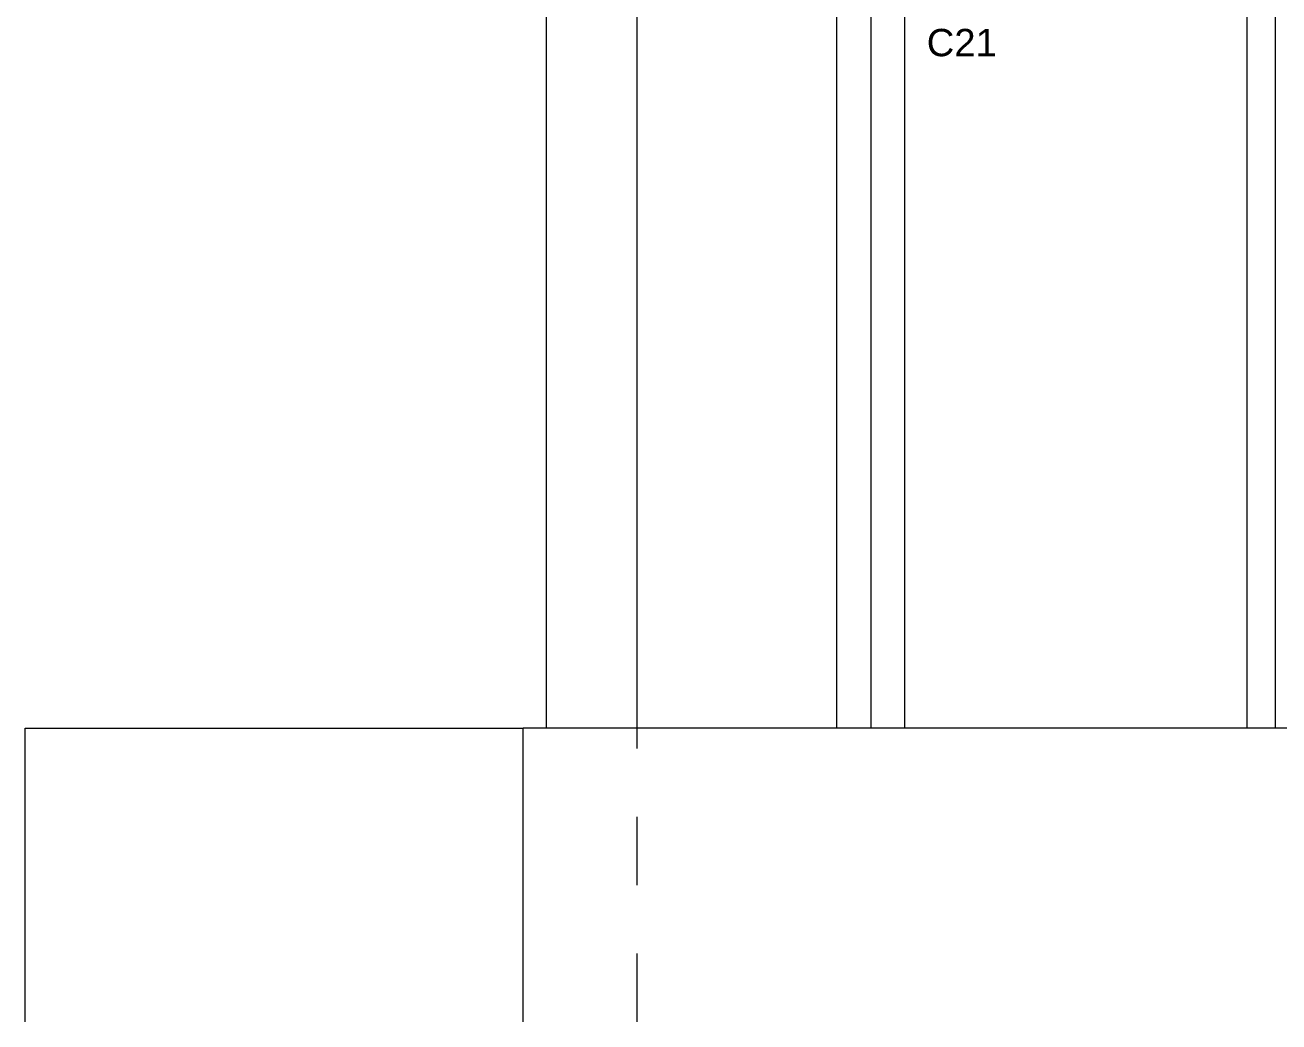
# Model space of a CAD drawing. Header units: millimetres. Extents: x 663313 to 1226001, y 1431724 to 1620898.
# Drawn here: x 663656.7 to 663662.2, y 1524730.48 to 1524734.85 of the extents above; entities that cross this region are included whole.
import ezdxf

# ---------------------------------------------------------------- set-up
doc = ezdxf.new("R2010")
doc.units = ezdxf.units.MM
for name, pattern in [('Grid Line', [22.225, 12.7, -3.175, 3.175, -3.175]), ('XKITLINE00', [0]), ('XKITLINE02', [4, 2, -2])]:
    doc.linetypes.add(name, pattern=pattern)
doc.layers.add('000 - 0_HIDE_OBJ_FRAMING_DEF_SUB', color=7, linetype='Continuous', plot=False)
doc.layers.add('DIM', color=7, linetype='Continuous')
doc.layers.add('REVISE', color=7, linetype='Continuous')
doc.layers.add('S-GRID', color=7, linetype='Continuous', lineweight=9)
doc.styles.add('Arial', font='arial.ttf')

# ---------------------------------------------------------------- blocks, each defined once
blk = doc.blocks.new('*A2519973')
at = {"layer": '000 - 0_HIDE_OBJ_FRAMING_DEF_SUB', "color": 7, "linetype": 'XKITLINE00', "lineweight": 0}
for p, q in [((397.067264, -8.917964), (205.900536, -8.917964)), ((205.900571, -17.517964), (205.900571, -8.917964))]:
    blk.add_line(p, q, dxfattribs=at)
at = {"layer": '000 - 0_HIDE_OBJ_FRAMING_DEF_SUB', "color": 7, "linetype": 'XKITLINE02', "lineweight": 0}
blk.add_line((209.233872, -17.517964), (209.233872, -8.917964), dxfattribs=at)
blk = doc.blocks.new('*A25851039')
at = {"layer": '000 - 0_HIDE_OBJ_FRAMING_DEF_SUB', "color": 7, "linetype": 'XKITLINE00', "lineweight": 0}
for p, q in [((191.327221, -8.917964), (191.32724, -8.917964)), ((191.32724, -8.917964), (205.900576, -8.917964)), ((191.32724, -17.517964), (191.32724, -8.917964)), ((205.900576, -17.517964), (205.900576, -8.917964))]:
    blk.add_line(p, q, dxfattribs=at)
at = {"layer": '000 - 0_HIDE_OBJ_FRAMING_DEF_SUB', "color": 7, "linetype": 'XKITLINE02', "lineweight": 0}
for p, q in [((191.327221, -17.517964), (191.327221, -8.917964)), ((205.900556, -17.517964), (205.900556, -8.917964))]:
    blk.add_line(p, q, dxfattribs=at)
blk = doc.blocks.new('3')
at = {"layer": '000 - 0_HIDE_OBJ_FRAMING_DEF_SUB', "color": 7, "lineweight": 0, "xscale": 0.15, "yscale": 0.15, "zscale": 0.15}
for name in ['*A25851039', '*A2519973']:
    blk.add_blockref(name, (663572.3657, 1524733.1057), dxfattribs=at)

msp = doc.modelspace()

# ---------------------------------------------------------------- linework, layer by layer
at = {"layer": 'S-GRID', "color": 7, "linetype": 'Grid Line'}
for p, q in [((663660.4066, 1524740.1336), (663660.4066, 1524731.7681)), ((663662.1816, 1524740.1336), (663662.1816, 1524731.7681))]:
    msp.add_line(p, q, dxfattribs=at)
at = {"layer": 'S-GRID', "color": 7}
for points in [[(663660.5566, 1524731.7681), (663660.5566, 1524739.3781), (663660.2566, 1524739.3781), (663660.2566, 1524731.7681)], [(663662.3066, 1524731.7681), (663662.3066, 1524739.3781), (663662.0566, 1524739.3781), (663662.0566, 1524731.7681)], [(663659.3816, 1524731.7681), (663659.3816, 1524734.9681), (663658.9816, 1524734.9681), (663658.9816, 1524731.7681)]]:
    msp.add_lwpolyline(points, dxfattribs=at)

# ---------------------------------------------------------------- block references
at = {"layer": 'DIM', "color": 7}
msp.add_blockref('3', (55.6308, 0), dxfattribs=at)

# ---------------------------------------------------------------- texts
at = {"layer": 'REVISE', "color": 7, "style": 'Arial'}
msp.add_text('C21', height=0.12, dxfattribs=at).set_placement((663660.6523, 1524734.7164))

doc.saveas('drawing.dxf')
